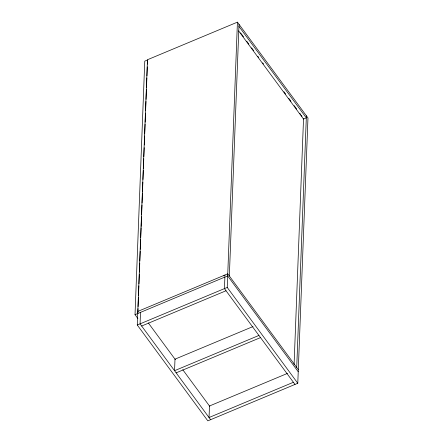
<?xml version="1.0" encoding="UTF-8"?>
<svg xmlns="http://www.w3.org/2000/svg" width="443" height="443" viewBox="0 0 443 443"><rect width="100%" height="100%" fill="white"/><g stroke="black" fill="none" stroke-linecap="round" stroke-linejoin="round"><path stroke-width="0.66" d="M137.884 318.545L135.026 314.668L144.767 61.14L147.558 59.971L147.397 64.119M137.28 325.029L147.475 59.739L237.426 22.15L307.974 117.971L297.785 383.261L207.828 420.85L137.28 325.029L227.237 287.441L237.426 22.15M137.817 313.5L138.006 308.666M138.083 306.595L138.426 297.613M138.509 295.542L138.88 285.868M138.958 283.797L139.329 274.123M139.412 272.052L139.755 263.07M139.833 260.999L140.204 251.325M140.287 249.254L140.658 239.585M140.736 237.509L141.107 227.84M141.162 226.456L141.533 216.788M141.61 214.717L141.981 205.043M142.065 202.972L142.436 193.298M142.485 191.919L142.862 182.245M142.967 179.481L143.31 170.505M143.388 168.429L143.765 158.76M143.842 156.684L144.185 147.707M144.291 144.944L144.639 135.962M144.717 133.891L145.088 124.217M145.171 122.146L145.514 113.164M145.62 110.401L145.963 101.419M146.046 99.348L146.417 89.68M146.495 87.603L146.866 77.935M146.949 75.864L147.292 66.882M140.514 312.332L140.071 323.866L210.619 419.682M224.036 275.385L224.008 276.078L224.939 275.69L224.966 274.998M224.889 277.074L224.446 288.609L294.994 384.43M229.347 275.989L239.015 24.304M294.086 364.511L303.544 118.364M296.716 367.496L306.39 115.811M137.806 311.418L227.757 273.835L298.305 369.65M135.026 314.668L227.68 275.911L298.228 371.727M141.66 326.02L226.03 290.763M253.025 326.557L174.996 359.162L174.553 370.697L258.922 335.44M176.142 372.851L260.512 337.599M287.501 373.388L209.478 405.993L209.035 417.527L293.404 382.276M238.938 26.381L306.307 117.888L303.516 119.056L238.594 30.877M240.56 32.815L241.38 33.928M241.889 34.62L243.517 36.841M246.707 41.166L248.828 44.051M251.624 47.844L252.444 48.957M252.909 49.594L253.728 50.701M257.809 56.25L258.629 57.357M262.688 62.873L263.53 64.013M283.941 91.745L285.63 94.038M288.842 98.401L290.957 101.275M294.152 105.611L296.694 109.067M299.867 113.375L300.686 114.482M301.201 115.186L302.021 116.299M227.237 287.441L297.785 383.261M148.311 322.914L175.378 359.683M182.765 369.711L209.832 406.48"/></g></svg>
